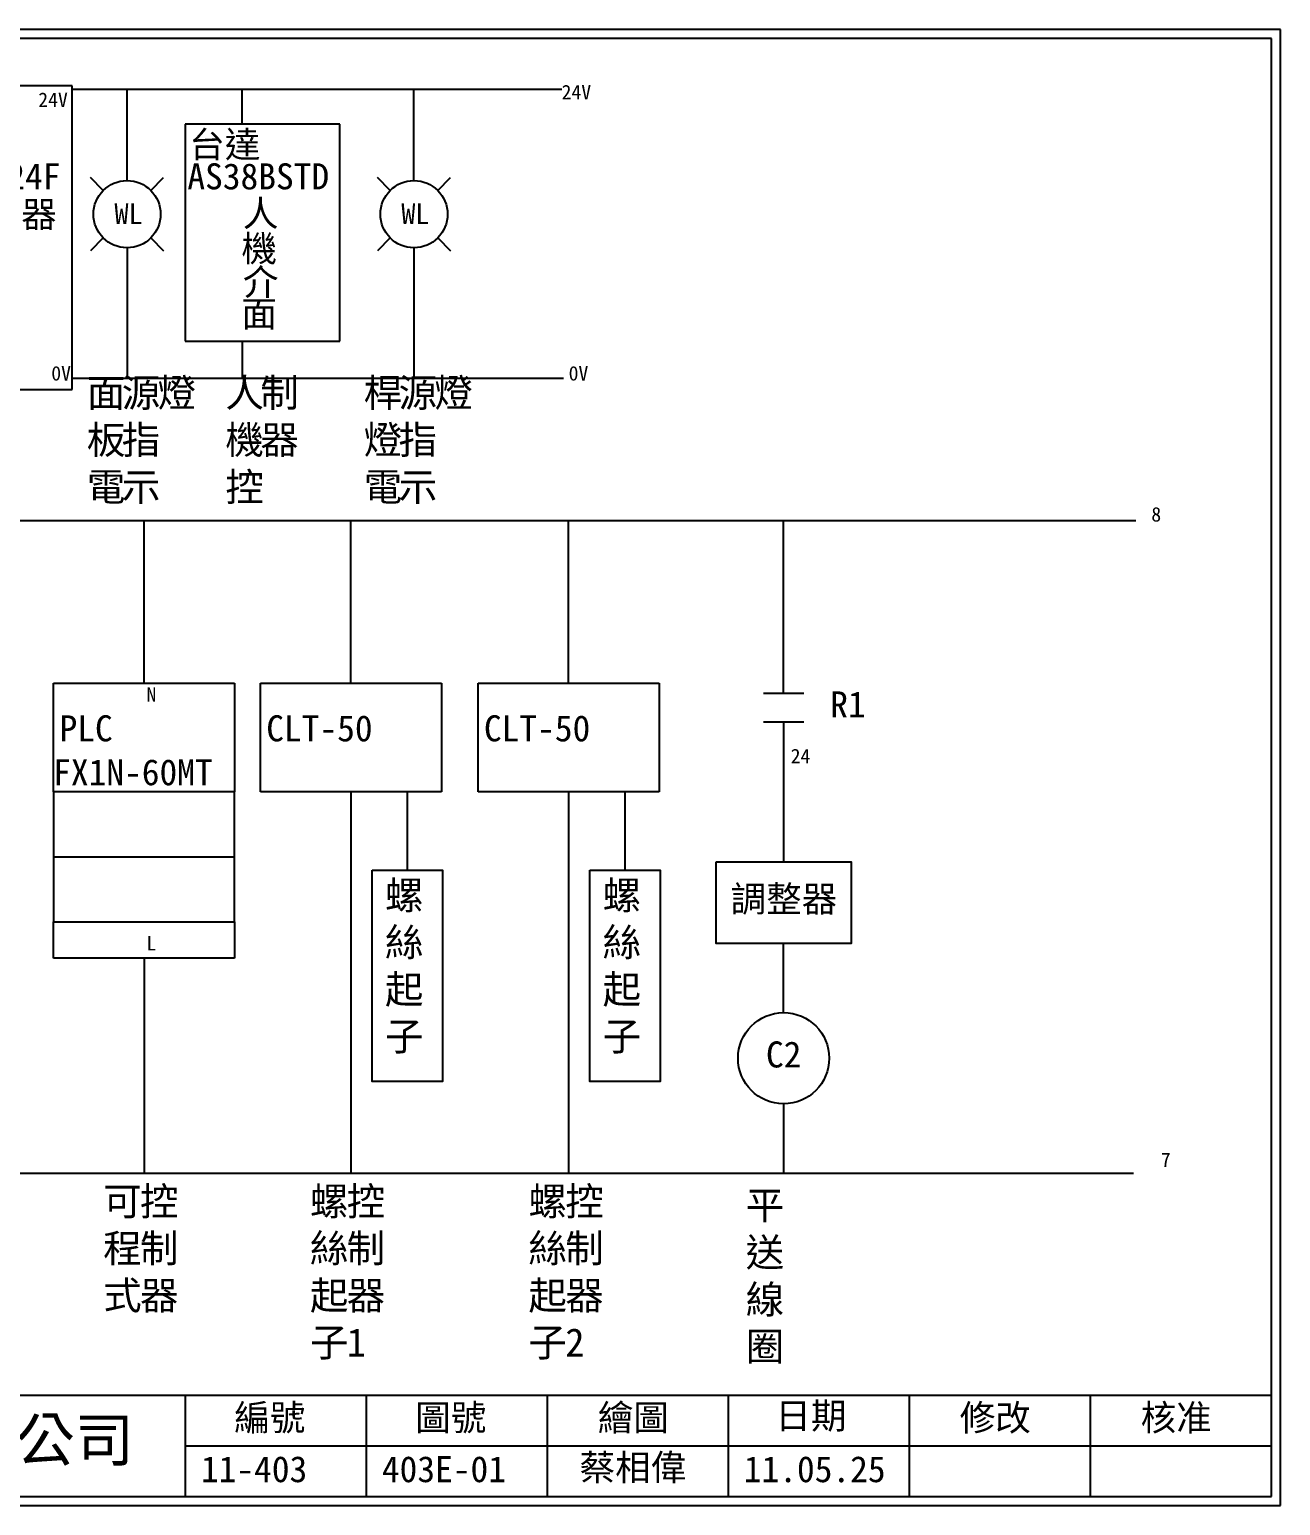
# Model space of a CAD drawing. Extents: x 10 to 297, y 3 to 207.
# Drawn here: x 124.2 to 297, y 3 to 207 of the extents above; entities that cross this region are included whole.
import ezdxf
from ezdxf.enums import TextEntityAlignment as Align

# ---------------------------------------------------------------- set-up
doc = ezdxf.new("R2010")
doc.units = 0
doc.layers.get('0').update_dxf_attribs({"linetype": 'CONTINUOUS'})
doc.layers.add('圖框層', color=7, linetype='CONTINUOUS')
doc.layers.add('標尺寸層', color=3, linetype='CONTINUOUS')
doc.styles.add('CNS', font='romanc.shx', dxfattribs={"bigfont": 'chineset.shx'})
doc.styles.add('STSL', font='KAIU.TTF')

msp = doc.modelspace()

# ---------------------------------------------------------------- linework, layer by layer
for p, q in [((130.09, 199.2), (103.09, 199.2)), ((130.09, 157.2), (130.09, 199.2)), ((197.71, 198.67), (130.09, 198.67)), ((137.66, 189.99), (137.66, 198.67)), ((153.54, 193.9), (153.54, 198.67)), ((177.29, 189.99), (177.29, 198.67)), ((167.06, 193.9), (145.7, 193.9)), ((145.7, 193.9), (145.7, 163.9)), ((167.06, 163.9), (167.06, 193.9)), ((137.66, 186.09), (137.66, 189.99)), ((177.29, 186.09), (177.29, 189.99)), ((134.38, 184.73), (132.61, 186.5)), ((140.94, 184.73), (142.71, 186.5)), ((174.01, 184.73), (172.24, 186.5)), ((180.57, 184.73), (182.34, 186.5)), ((134.38, 178.17), (132.61, 176.4)), ((140.94, 178.17), (142.71, 176.4)), ((174.01, 178.17), (172.24, 176.4)), ((180.57, 178.17), (182.34, 176.4)), ((137.66, 176.81), (137.66, 172.86)), ((177.29, 176.81), (177.29, 172.86)), ((137.66, 172.86), (137.66, 158.72)), ((177.29, 172.86), (177.29, 158.72)), ((145.7, 163.9), (167.06, 163.9)), ((153.54, 163.9), (153.54, 158.72)), ((103.09, 157.2), (126.09, 157.2)), ((126.09, 157.2), (130.09, 157.2)), ((197.93, 158.72), (130.09, 158.72)), ((122.87, 139.12), (277.03, 139.12)), ((140.02, 116.64), (140.02, 139.12)), ((168.58, 116.64), (168.58, 139.12)), ((198.65, 116.64), (198.65, 139.12)), ((228.36, 115.27), (228.36, 139.12)), ((127.52, 116.64), (152.52, 116.64)), ((127.52, 101.64), (127.52, 116.64)), ((152.52, 116.64), (152.52, 101.64)), ((156.08, 116.64), (181.08, 116.64)), ((156.08, 101.64), (156.08, 116.64)), ((181.08, 116.64), (181.08, 101.64)), ((186.15, 116.64), (211.15, 116.64)), ((186.15, 101.64), (186.15, 116.64)), ((211.15, 116.64), (211.15, 101.64)), ((228.36, 111.3), (228.36, 91.96)), ((152.52, 101.64), (127.52, 101.64)), ((127.52, 101.64), (127.52, 92.64)), ((152.52, 92.64), (152.52, 101.64)), ((181.08, 101.64), (156.08, 101.64)), ((168.58, 101.64), (168.58, 48.91)), ((211.15, 101.64), (186.15, 101.64)), ((198.65, 101.64), (198.65, 48.91)), ((127.52, 92.64), (152.52, 92.64)), ((127.52, 92.64), (127.52, 83.64)), ((152.52, 83.64), (152.52, 92.64)), ((127.52, 78.64), (127.52, 83.64)), ((127.52, 83.64), (152.52, 83.64)), ((152.52, 83.64), (152.52, 78.64)), ((228.36, 71.11), (228.36, 80.64)), ((152.52, 78.64), (127.52, 78.64)), ((140.02, 78.64), (140.02, 48.91)), ((121.51, 48.91), (276.69, 48.91))]:
    msp.add_line(p, q)
msp.add_lwpolyline([(219.03, 91.96), (237.69, 91.96), (237.69, 80.64), (219.03, 80.64)], close=True)
for centre, radius in [((137.66, 181.45), 4.64), ((177.29, 181.45), 4.64), ((228.36, 64.81), 6.3)]:
    msp.add_circle(centre, radius)
at = {"layer": '圖框層', "color": 7}
for p, q in [((297, 206.97), (10, 206.97)), ((297, 3), (297, 206.97)), ((295.75, 205.72), (11.25, 205.72)), ((295.75, 4.25), (295.75, 205.72)), ((11.25, 18.25), (295.75, 18.25)), ((145.75, 4.25), (145.75, 18.25)), ((170.75, 4.25), (170.75, 18.25)), ((195.75, 4.25), (195.75, 18.25)), ((220.75, 4.25), (220.75, 18.25)), ((245.75, 4.25), (245.75, 18.25)), ((270.75, 4.25), (270.75, 18.25)), ((145.75, 11.25), (295.75, 11.25)), ((11.25, 4.25), (295.75, 4.25)), ((10, 3), (297, 3))]:
    msp.add_line(p, q, dxfattribs=at)
at = {"layer": '標尺寸層', "color": 7}
for p, q in [((225.58, 115.27), (231.15, 115.27)), ((225.58, 111.3), (231.15, 111.3)), ((228.36, 58.51), (228.36, 48.91))]:
    msp.add_line(p, q, dxfattribs=at)
at = {"layer": '標尺寸層', "color": 0}
for p, q in [((176.38, 90.8), (176.38, 101.64)), ((206.45, 90.8), (206.45, 101.64))]:
    msp.add_line(p, q, dxfattribs=at)
for points in [[(171.53, 90.8), (181.22, 90.8), (181.22, 61.61), (171.53, 61.61)], [(201.6, 90.8), (211.29, 90.8), (211.29, 61.61), (201.6, 61.61)]]:
    msp.add_lwpolyline(points, close=True, dxfattribs=at)

# ---------------------------------------------------------------- texts
at = {"color": 7}
for p in [(137.86, 181.5), (177.49, 181.5)]:
    msp.add_text('WL', height=2.856, dxfattribs=at).set_placement(p, align=Align.MIDDLE_CENTER)
at = {"layer": '圖框層', "color": 4, "style": 'STSL'}
for s, height, p in [('24V', 2, (125.39, 196.26)), ('24V', 2, (197.69, 197.32)), ('台達', 3.6, (146.25, 189.28)), ('AD1048-24F', 3.6, (103.98, 184.88)), ('AS38BSTD', 3.6, (145.99, 184.88)), ('電源供應器', 3.6, (103.4, 179.63)), ('人', 3.6, (153.66, 179.77)), ('機', 3.6, (153.46, 174.9)), ('介', 3.6, (153.66, 170.27)), ('面', 3.6, (153.46, 165.89)), ('0V', 2, (127.19, 158.46)), ('0V', 2, (198.66, 158.46)), ('8', 2, (279.16, 138.97)), ('N', 2, (140.35, 114.06)), ('R1', 3.6, (234.8, 111.9)), ('PLC', 3.6, (128.33, 108.6)), ('CLT-50', 3.6, (156.89, 108.6)), ('CLT-50', 3.6, (186.96, 108.6)), ('FX1N-60MT', 3.6, (127.45, 102.53)), ('24', 2, (229.34, 105.57)), ('調整器', 3.6, (221.04, 85.02)), ('L', 2, (140.35, 79.71)), ('C2', 3.6, (225.92, 63.53)), ('7', 2, (280.49, 49.77)), ('編號', 3.6, (152.47, 13.34)), ('圖號', 3.6, (177.47, 13.34)), ('繪圖', 3.6, (202.69, 13.34)), ('日期', 3.6, (227.22, 13.59)), ('修改', 3.6, (252.69, 13.34)), ('核准', 3.6, (277.69, 13.34)), ('泓陞自動化科技有限公司', 6, (48.6, 9.08)), ('蔡相偉', 3.6, (200.18, 6.47)), ('11-403', 3.6, (147.86, 6.22)), ('403E-01', 3.6, (172.86, 6.22)), ('11.05.25', 3.6, (222.86, 6.22))]:
    msp.add_text(s, height=height, dxfattribs=at).set_placement(p)
at = {"layer": '標尺寸層', "color": 7, "char_height": 3.9, "attachment_point": 1, "style": 'CNS'}
for s, insert, width in [('{\\fDFKai-SB|b0|i0|c136|p65;源指示}', (136.93, 158.72), 5.1948), ('{\\fDFKai-SB|b0|i0|c136|p65;燈}', (141.87, 158.72), 5.1948), ('{\\fDFKai-SB|b0|i0|c136|p65;人機控}', (151.24, 158.72), 5.1948), ('{\\fDFKai-SB|b0|i0|c136|p65;制器}', (156.07, 158.72), 5.1948), ('{\\fDFKai-SB|b0|i0|c136|p65;桿燈電}', (170.34, 158.72), 5.1948), ('{\\fDFKai-SB|b0|i0|c136|p65;源指示}', (175.17, 158.72), 5.1948), ('{\\fDFKai-SB|b0|i0|c136|p65;燈}', (180.11, 158.72), 5.1948), ('{\\fDFKai-SB|b0|i0|c136|p65;面板電}', (132.1, 158.72), 5.1948), ('{\\fDFKai-SB|b0|i0|c136|p65;可程式}', (134.36, 46.99), 5.4243), ('{\\fDFKai-SB|b0|i0|c136|p65;控制器}', (139.45, 46.99), 5.4243), ('{\\fDFKai-SB|b0|i0|c136|p65;螺絲起子}', (162.92, 46.99), 5.4243), ('{\\fDFKai-SB|b0|i0|c136|p65;控制器1}', (168.01, 46.99), 5.4243), ('{\\fDFKai-SB|b0|i0|c136|p65;螺絲起子}', (193.11, 46.99), 5.4243), ('{\\fDFKai-SB|b0|i0|c136|p65;控制器2}', (198.2, 46.99), 5.4243), ('{\\fDFKai-SB|b0|i0|c136|p65;平送線圈}', (223.12, 46.43), 5.4243)]:
    msp.add_mtext(s, dxfattribs=dict(at, insert=insert, width=width))
at = {"layer": '標尺寸層', "color": 0, "char_height": 3.9, "width": 5.4243, "attachment_point": 1, "style": 'CNS'}
for insert in [(173.29, 89.28), (203.36, 89.28)]:
    msp.add_mtext('{\\fDFKai-SB|b0|i0|c136|p65;螺絲起子}', dxfattribs=dict(at, insert=insert))

doc.saveas('drawing.dxf')
